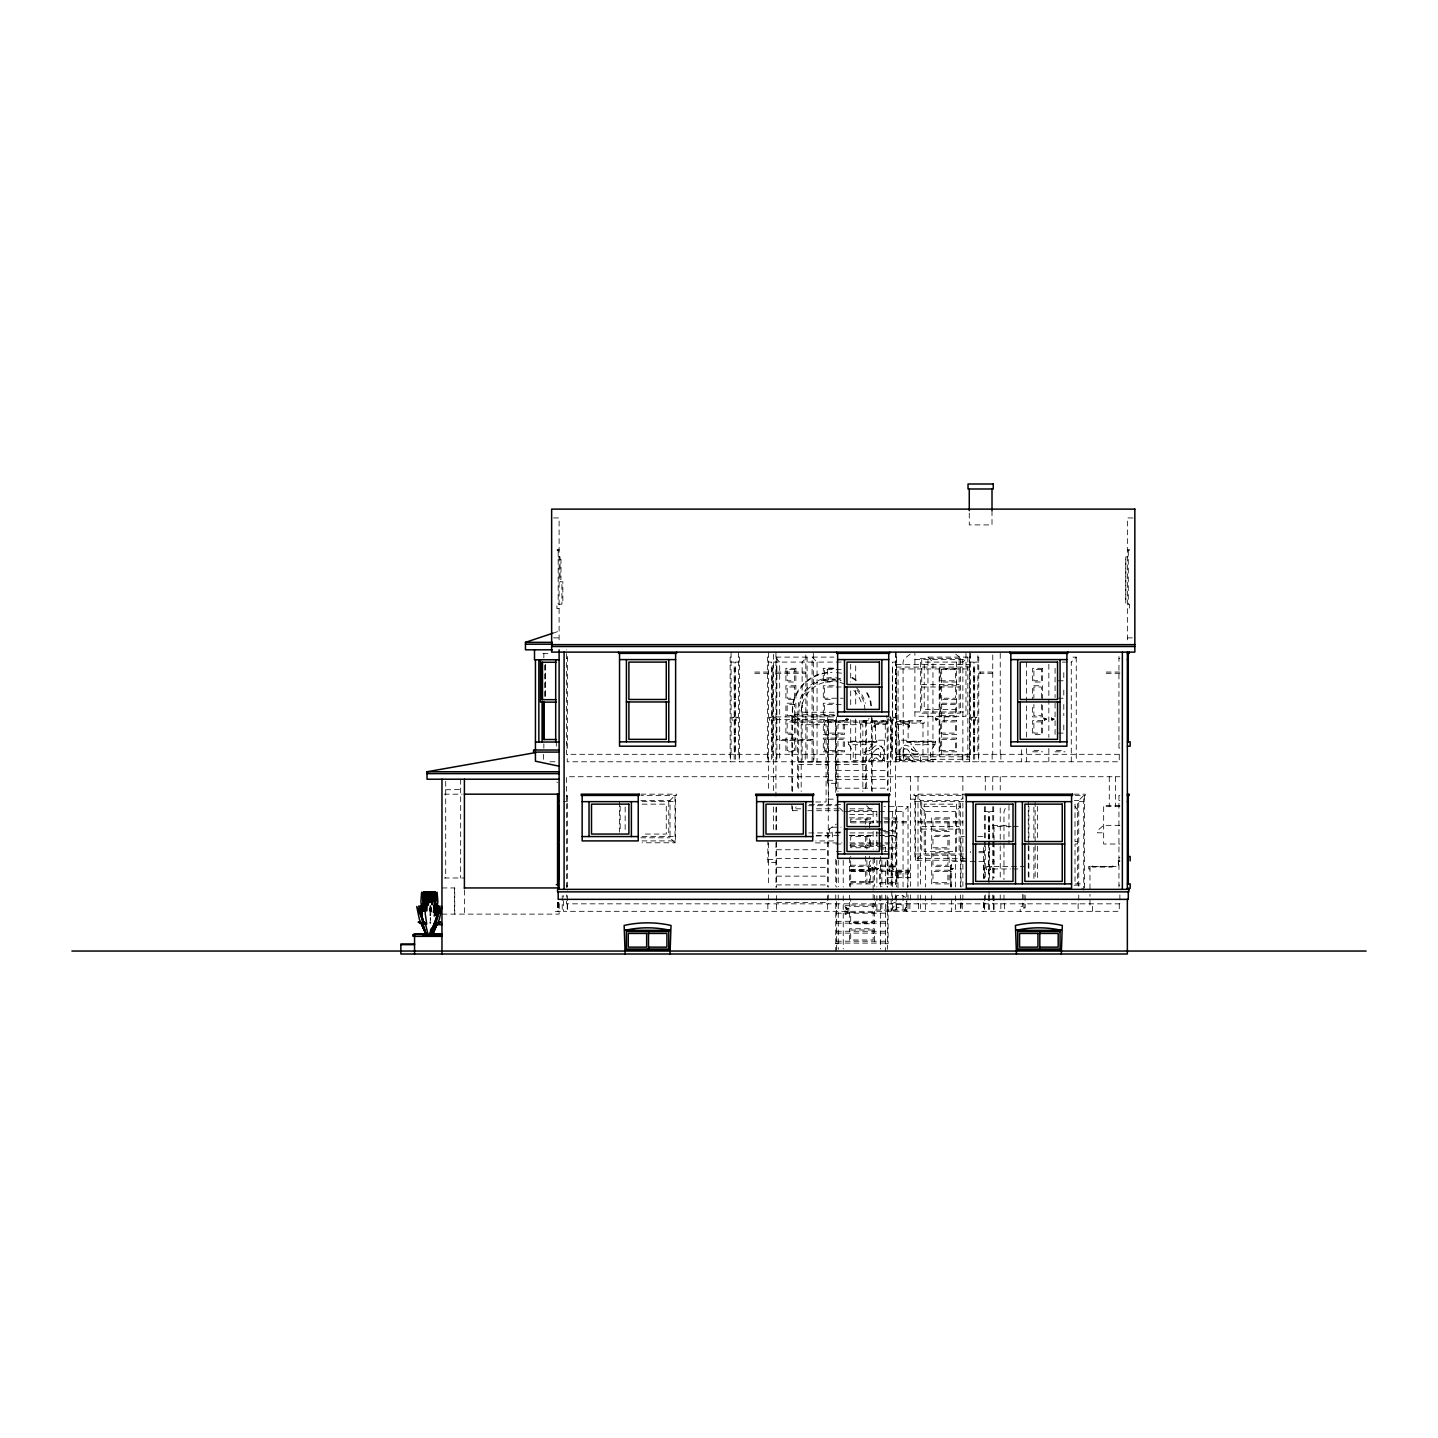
<?xml version="1.0" encoding="UTF-8"?>
<svg xmlns="http://www.w3.org/2000/svg" width="1438" height="1438" viewBox="0 0 1438 1438"><rect width="100%" height="100%" fill="white"/><g stroke="black" fill="none" stroke-linecap="round" stroke-linejoin="round"><path stroke-width="0.75" stroke-dasharray="5 3.75" d="M429.836 908.672L429.423 910.829M430.322 909.679L430.178 907.666L430.016 911.35L430.735 909.787M429.782 912.375L429.926 908.457M430.753 913.651L431.274 907.684M431.292 907.791L430.987 911.512L431.292 909.463M430.591 912.069L431.238 906.048M903.226 757.359L905.293 754.716L910.326 754.716M834.22 712.241L801.182 712.241L802.224 704.261M430.555 918.702L430.286 920.482L430.322 913.651M951.147 868.462L951.65 868.426M901.284 760.54L899.811 757.61L899.811 750.402L902.561 745.837L905.347 745.1L909.158 746.268L912.177 749.917M903.118 750.834L904.268 748.803M1005.252 808.408L1003.976 811.625L1003.976 879.697M880.433 757.359L880.541 750.834L878.384 748.533M882.303 759.911L883.795 757.61L883.795 750.402M882.429 760.54L883.849 757.61M904.736 909.445L906.228 907.144M904.861 910.074L906.282 907.144L906.228 901.626M872.129 744.722L867.635 750.762L863.95 752.272L866.395 754.069L871.931 753.638M934.556 744.722L930.44 752.272L930.44 760.54M872.363 748.731L869.397 750.762M847.485 718.892L846.461 718.928M848.492 719.09L847.683 720.168L845.454 719.18M868.534 760.54L873.387 754.716L878.438 754.716M868.696 761.781L869.72 760.54M870.619 761.781L871.644 760.54M872.812 760.54L874.951 758.024L876.874 758.024M904.718 760.54L906.857 758.024L908.762 758.024M890.967 910.074L895.82 904.25L900.871 904.25L902.866 906.893M892.135 910.074L891.111 911.315L891.201 895.802M893.052 911.315L894.077 910.074M895.245 910.074L897.384 907.558L899.307 907.558L901.374 910.074M847.467 718.928L846.461 718.892M848.474 719.18L846.245 720.168L845.436 719.09M872.309 748.731L874.556 746.268L878.384 745.1L883.166 747.832M876.407 749.162L871.877 753.638M894.742 898.265L896.988 895.802L900.817 894.634L905.598 897.384M775.945 657.112L807.095 657.112L802.116 662.091L802.116 761.781M674.997 842.776L670.018 837.797L670.018 800.409L674.997 795.43L674.997 842.776L642.103 842.776M792.446 715.98L797.443 720.977L866.593 720.977L869.091 718.479M792.446 806.448L792.446 810.69L796.185 806.952M927.959 761.781L927.959 657.112L967.846 657.112L962.867 662.091L962.867 761.781M903.046 886.94L903.046 811.625L908.025 806.646L884.046 806.646M1071.274 761.781L1071.274 662.091L1076.253 657.112L1069.674 657.112M960.368 886.815L960.368 800.409L962.867 797.91M955.389 886.94L955.389 811.625L960.368 806.646L920.5 806.646L925.479 811.625L925.479 886.94M965.347 860.23L915.503 860.23L920.5 855.233L960.368 855.233L962.867 857.731M1078.752 886.275L1078.752 800.409L1083.731 795.43L1083.731 890.14M828.27 829.798L836.377 824.082M896.341 901.86L892.153 903.603L886.383 902.543M910.218 654.128L904.071 658.856L903.046 662.091L903.298 757.125M552.803 633.223L559.112 631.12M876.353 749.162L878.438 748.533M904.214 748.803L907.306 749.162L909.805 752.326L913.939 754.069M827.515 672.571L821.601 673.344A40.264 40.264 0 0 0 793.111 701.834L791.835 714.74M823.381 680.03L835.748 679.383M553.504 517.95L559.112 517.95L559.112 642.157M1132.964 517.95L1127.356 517.95L1127.356 642.157M559.112 549.406L557.243 549.406L557.243 550.646L559.112 550.646M1127.356 549.406L1129.225 549.406L1129.225 550.646L1127.356 550.646M558.178 556.883L560.047 556.883L560.047 581.797L562.851 581.797L562.851 601.749L561.916 601.749M1128.291 556.883L1125.792 556.883L1125.792 604.23L1129.531 604.23L1129.531 608.598L1127.356 608.598M560.047 559.382L560.982 559.382L560.982 579.316L560.047 579.316M1125.792 559.382L1125.792 601.749M559.112 608.598L556.937 608.598L556.937 604.23L561.916 604.23L561.916 581.797M553.504 637.879L559.112 637.879M1127.356 637.879L1132.964 637.879M542.917 653.553L548.291 653.553M731.079 657.112L730.144 657.112L730.144 761.781M738.557 657.112L739.491 657.112L739.491 761.781M768.467 657.112L767.533 657.112L767.533 761.781M812.075 761.781L812.075 657.112L833.878 657.112M895.568 657.112L896.503 657.112L896.503 761.781M970.344 657.112L969.41 657.112L969.41 761.781M977.822 657.112L978.757 657.112L978.757 761.781M566.59 658.352L567.525 658.352M1118.944 658.352L1119.878 658.352M914.892 659.593L965.976 659.593M730.144 662.091L734.189 662.091L734.189 761.781M739.491 662.091L735.447 662.091L735.447 761.781M767.533 662.091L771.577 662.091L771.577 761.781L567.219 761.781L567.219 754.303M813.315 662.091L772.817 662.091L772.817 761.781L891.201 761.781L891.201 717.472M812.075 657.112L817.054 662.091L841.733 662.091M896.503 662.091L892.459 662.091L892.459 761.781L1119.249 761.781L1119.249 754.303M969.41 662.091L973.454 662.091L973.454 761.781M978.757 662.091L974.694 662.091L974.694 761.781M1062.305 662.091L1071.274 662.091M896.198 664.572L969.715 664.572M896.198 667.07L969.715 667.07M833.141 668.167L826.401 668.167L826.401 669.407M734.189 668.311L735.447 668.311M771.577 668.311L772.817 668.311M833.878 668.311L823.291 668.311L823.291 682.025L833.878 682.025M892.459 668.311L892.459 682.025M956.63 668.311L939.176 668.311L939.176 682.025L956.63 682.025M973.454 668.311L974.694 668.311M939.805 668.94L898.067 668.94L898.067 754.932L939.805 754.932M967.846 668.94L941.674 668.94L941.674 716.915M841.158 669.569L824.531 669.569L824.531 680.785L841.158 680.785M895.568 669.569L895.568 714.434M768.467 672.049L753.512 672.049L753.512 673.308L768.467 673.308M775.945 672.049L805.837 672.049M992.759 672.049L977.822 672.049L977.822 654.326M1119.878 672.049L1104.923 672.049L1104.923 673.308L1119.878 673.308M775.945 673.308L805.837 673.308M992.759 673.308L977.822 673.308L977.822 754.303M1058.188 680.785L1063.796 680.785L1063.796 669.569M734.189 682.025L735.447 682.025M771.577 682.025L772.817 682.025M973.454 682.025L974.694 682.025M921.74 684.524L959.128 684.524M734.189 685.764L735.447 685.764M771.577 685.764L772.817 685.764M833.878 685.764L823.291 685.764L823.291 699.479L833.878 699.479M892.459 685.764L892.459 699.479M973.454 685.764L974.694 685.764M841.158 687.005L824.531 687.005L824.531 698.221L843.225 698.221M921.74 687.005L959.128 687.005M1058.188 698.221L1063.796 698.221L1063.796 687.005M734.189 699.479L735.447 699.479M771.577 699.479L772.817 699.479M956.63 699.479L939.176 699.479L939.176 685.764L956.63 685.764L956.63 716.915L939.176 716.915L939.176 703.218L956.63 703.218M973.454 699.479L974.694 699.479M734.189 703.218L735.447 703.218M771.577 703.218L772.817 703.218M833.878 703.218L823.291 703.218L823.291 716.915M892.459 703.218L892.459 716.915M973.454 703.218L974.694 703.218M841.158 704.458L824.531 704.458L824.531 715.675L834.921 715.675M956.63 709.437L924.221 709.437L924.221 687.005M914.892 711.936L965.976 711.936M834.238 714.74L790.9 714.74L790.9 715.98L834.256 715.98M895.568 715.675L896.809 715.675L896.809 720.654L924.221 720.654L924.221 723.152L903.046 723.152M734.189 716.915L735.447 716.915M771.577 716.915L772.817 716.915M775.945 716.915L834.202 716.915M973.454 716.915L974.694 716.915M773.446 717.238L774.938 717.238L774.938 720.204L773.446 720.204M889.079 717.238L890.589 717.238M775.945 719.413L836.377 719.413M890.589 720.204L889.079 720.204L889.079 719.09M734.189 720.654L735.447 720.654M771.577 720.654L772.817 720.654M891.201 720.654L892.459 720.654M973.454 720.654L974.694 720.654M791.835 722.218L872.201 722.218M888.091 723.152L859.439 723.152L859.439 720.654L886.851 720.654L886.851 715.675M875.544 725.597L874.016 725.597L874.016 726.999L875.544 726.999M908.115 725.597L909.643 725.597L909.643 726.999L908.115 726.999M874.016 725.866L875.544 725.866M908.115 725.866L909.643 725.866M874.016 726.298L875.544 726.298M908.115 726.298L909.643 726.298M874.016 726.729L875.544 726.729M908.115 726.729L909.643 726.729M1058.188 733.11L1063.796 733.11L1063.796 721.894M734.189 734.369L735.447 734.369M771.577 734.369L772.817 734.369M891.201 734.369L892.459 734.369M973.454 734.369L974.694 734.369M734.189 738.107L735.447 738.107M771.577 738.107L772.817 738.107M891.201 738.107L892.459 738.107M973.454 738.107L974.694 738.107M813.315 739.348L776.556 739.348L776.556 662.091M876.803 741.684L873.675 742.152M906.857 741.684L909.984 742.152M566.59 743.087L567.525 743.087M1118.944 743.087L1119.878 743.087M566.59 748.066L567.525 748.066L567.525 653.373M1119.878 748.066L1118.944 748.066L1118.944 653.373M1033.886 750.564L1041.364 750.564M1056.319 750.564L1063.796 750.564M867.635 750.762L869.451 750.762M913.885 754.069L917.264 754.069L919.709 752.272L913.004 750.528M734.189 751.804L735.447 751.804M771.577 751.804L772.817 751.804M891.201 751.804L892.459 751.804M973.454 751.804L974.694 751.804M1032.646 751.804L1042.604 751.804M1055.079 751.804L1065.037 751.804M768.467 754.303L566.59 754.303L566.59 649.814M775.945 754.303L888.091 754.303M895.568 754.303L1119.878 754.303M967.846 754.932L941.674 754.932L941.674 721.894M896.198 756.801L969.715 756.801M896.198 759.282L969.715 759.282M930.458 759.606L935.437 759.282M884.352 760.54L852.375 760.54L852.375 761.781M899.307 760.54L931.285 760.54L931.285 761.781M549.999 761.781L556.452 761.781M798.683 762.086L828.594 762.086M835.442 762.086L865.352 762.086M798.683 764.585L828.594 764.585M835.442 764.585L865.352 764.585M836.377 770.57L887.462 770.57M828.27 776.736L566.59 776.736L566.59 890.931M835.748 776.736L1119.878 776.736M836.377 779.378L887.462 779.378M827.659 780.259L836.377 780.259M836.377 783.297L827.659 783.297L827.659 716.915M836.377 788.168L887.462 788.168M445.708 789.75L460.663 789.588M444.216 794.171L462.155 794.171M640.899 794.171L676.561 794.171L676.561 795.43L640.899 795.43M966.911 794.171L913.957 794.171L913.957 795.43L963.748 795.43M1074.15 794.171L1085.295 794.171L1085.295 795.43L1074.15 795.43M1119.878 795.43L1118.944 795.43L1118.944 890.14M566.59 795.591L567.525 795.591L567.525 890.931M566.59 796.67L567.525 796.67M828.27 799.169L833.878 799.169M910.524 799.169L918.001 799.169M566.59 800.589L567.525 800.589M640.863 800.409L670.018 800.409M915.503 860.23L915.503 795.43L920.5 800.409L960.368 800.409M1074.258 800.409L1078.752 800.409M1118.944 800.409L1119.878 800.409M563.48 801.649L567.525 801.649M642.013 801.649L675.626 801.649M914.892 801.649L965.976 801.649M1084.36 801.649L1077.511 801.649L1077.511 883.903M815.706 801.973L826.095 801.973L826.095 764.585M642.085 804.148L666.279 804.148L666.279 834.058L642.085 834.058M809.36 804.453L840.942 804.453M1119.878 805.388L1103.665 805.388L1103.665 844.016L1119.878 844.016M808.587 805.711L837.599 805.711M1119.878 806.646L1104.923 806.646L1104.923 805.388M800.75 808.821L791.835 808.821L791.835 804.453M816.389 808.821L840.942 808.821M849.876 808.821L872.201 808.821L872.201 804.453M792.446 810.69L799.043 810.69M807.832 810.69L814.429 810.69M816.622 810.69L840.799 810.69M849.606 810.69L871.572 810.69L871.572 806.448M845.454 811.625L877.414 811.625M879.553 811.625L885.952 811.625M888.091 811.625L903.046 811.625M925.479 811.625L955.389 811.625M984.347 811.625L988.409 811.625L988.409 840.421M993.694 811.625L989.65 811.625L989.65 844.861M849.696 814.555L876.353 814.555M849.463 817.863L870.637 817.863L870.637 823.722M883.723 817.863L890.266 817.863M988.409 817.863L989.65 817.863M884.891 819.103L895.568 819.103M851.152 821.601L881.925 821.601M884.136 821.601L910.524 821.601M918.001 821.601L962.867 821.601M851.152 822.842L881.925 822.842M884.136 822.842L910.524 822.842M918.001 822.842L962.867 822.842M992.759 825.34L1008.973 825.34M1119.878 825.34L1103.665 825.34L1097.446 830.625L1097.446 832.818L1103.665 832.818M921.74 826.58L959.128 826.58M1011.112 826.58L994.018 826.58L994.018 839.954M1013.233 826.58L1019.65 826.58M832.009 827.174L840.978 827.174M921.74 829.079L959.128 829.079M880.613 830.319L895.568 830.319M883.723 831.559L890.266 831.559M988.409 831.559L989.65 831.559M840.888 832.153L832.009 832.153L833.267 840.942L815.813 840.942M808.803 832.926L840.996 832.926M849.984 832.926L897.132 832.926L897.132 835.424L888.145 835.424M849.463 835.298L870.637 835.298L870.637 849.013M879.373 835.298L896.809 835.298L896.809 849.013L879.373 849.013M988.409 835.298L989.65 835.298M816.299 835.424L840.996 835.424M849.804 835.424L876.91 835.424M879.157 835.424L885.898 835.424M816.119 835.963L829.528 835.963L829.528 828.917M641.977 836.557L675.626 836.557M884.891 836.557L895.568 836.557M964.323 836.557L961.033 836.557L961.033 887.12M977.858 836.557L983.466 836.557M640.863 837.797L670.018 837.797M641.977 840.906L675.626 840.906L675.626 795.43M1077.511 841.536L1075.013 841.536L1075.013 804.148M815.364 842.902L842.003 842.902M849.804 842.902L896.503 842.902M835.748 844.016L842.291 844.016M850.883 844.016L888.091 844.016M1077.511 844.016L1075.013 844.016L1075.013 881.404M849.696 845.274L877.378 845.274M879.571 845.274L886.203 845.274M851.152 846.515L885.592 846.515L885.592 850.972M880.613 847.755L895.568 847.755M988.409 849.013L989.65 849.013M776.556 849.75L827.659 849.75M836.377 851.494L841.518 851.494M884.046 851.494L887.462 851.494M978.883 851.494L985.282 851.494M978.883 852.752L985.282 852.752M988.409 852.752L989.65 852.752M891.29 853.992L895.568 853.992M914.892 853.992L965.976 853.992M1118.944 857.731L1119.878 857.731M965.976 858.36L914.892 858.36L914.892 795.43M776.556 858.54L827.659 858.54M767.838 859.421L776.556 859.421M1119.878 860.841L1118.315 860.841L1118.315 866.449M992.759 861.47L994.018 861.47M1119.878 861.47L1118.62 861.47L1118.62 866.449L1088.728 866.449L1088.728 868.947L1089.968 868.947M776.556 862.476L767.838 862.476L767.838 841.949M850.703 865.209L869.397 865.209L869.397 856.239M880.613 865.209L895.568 865.209M951.65 865.281L950.392 865.281L950.392 887.354M849.463 866.449L870.637 866.449L870.637 860.589M988.409 866.449L989.65 866.449M994.018 866.449L1023.928 866.449M776.556 867.33L827.659 867.33M950.392 867.168L951.021 887.354M992.759 868.947L1010.572 868.947M1012.801 868.947L1019.47 868.947M873.136 869.577L850.703 869.577L850.703 856.239M849.463 870.188L870.637 870.188L870.637 883.903L849.463 883.903M910.524 870.188L879.373 870.188L879.373 883.903L896.809 883.903L896.809 870.188M988.409 870.188L989.65 870.188M873.136 870.817L850.703 870.817L850.703 886.886M896.485 871.104L909.211 871.104M850.703 871.446L869.397 871.446L869.397 882.662M880.613 871.446L909.283 871.446M950.392 871.518L951.65 871.518M896.485 872.506L909.211 872.506L909.283 870.188M896.431 875.131L897.977 875.131M896.431 875.4L897.977 875.4M896.431 875.832L897.977 875.832M776.556 876.137L827.659 876.137M896.431 876.263L897.977 876.263M896.431 876.533L897.977 876.533M888.091 877.665L910.524 877.665M444.216 877.989L464.402 877.989M850.703 881.404L873.136 881.404M850.703 882.662L873.136 882.662M880.613 882.662L895.568 882.662M1075.39 883.903L1084.36 883.903M776.556 884.927L827.659 884.927M1074.258 885.143L1078.752 885.143L1082.49 888.882M1118.944 885.143L1119.878 885.143M566.59 885.952L567.525 885.952M441.969 887.947L454.75 887.947L454.75 914.119M776.556 902.525L827.659 902.525M873.136 905.077L850.703 905.077L850.703 898.732M1023.928 907.881L1025.168 907.881L1025.168 894.706M906.785 910.074L874.807 910.074L874.807 911.315M836.377 913.184L887.462 913.184M441.969 914.119L559.112 914.119L559.112 901.446M836.377 921.291L887.462 921.291M836.377 923.16L887.462 923.16M836.377 931.249L887.462 931.249M836.377 933.118L887.462 933.118M836.377 941.225L887.462 941.225M836.377 943.094L887.462 943.094M835.748 943.723L838.246 943.723M885.592 943.723L888.091 943.723L888.091 894.921M431.454 910.829L430.807 908.672M836.503 672.571L842.434 673.344M431.058 908.223L431.256 910.38M431.058 910.308L431.184 908.223M955.677 654.128L961.842 658.856L962.867 662.091L924.221 662.091L924.221 684.524M913.076 750.528L911.297 748.731M1074.995 806.394L1078.752 811.625M881.099 745.837L883.849 750.402M927.959 657.112L932.956 662.091L932.956 761.781M775.945 658.352L779.684 662.091L779.684 761.781M866.593 805.711L871.572 810.69M839.486 807.886L843.225 811.625M910.272 754.716L915.125 760.54M913.939 760.54L914.963 761.781M912.016 760.54L913.04 761.781M908.708 758.024L910.847 760.54M878.366 754.716L880.416 757.125M876.803 758.024L878.942 760.54M916.024 750.762L911.53 744.722M908.672 750.762L909.751 752.326M849.103 744.722L853.219 752.272L853.219 760.54M871.428 705.752L870.907 701.834A40.264 40.264 0 0 0 866.88 692.109M870.817 705.86L870.314 701.996A39.635 39.635 0 0 0 866.341 692.433M865.065 709.959L864.238 703.613A33.362 33.362 0 0 0 857.084 690.24M827.174 669.407L828.27 679.383M430.016 905.922L430.106 909.283M1128.291 550.646L1128.291 604.23M1119.878 894.921L1119.878 903.837L566.59 903.837L566.59 894.903M1119.249 903.837L1119.249 911.315L563.48 911.315L563.48 895.658M1115.511 776.736L1115.511 806.646M1113.641 866.449L1091.208 866.449M1112.401 865.838L1112.401 867.078L1092.467 867.078L1092.467 865.838M1109.273 776.736L1109.273 806.646M1092.467 911.315L1092.467 906.335L1089.968 906.335L1089.968 894.31M1089.968 866.449L1089.968 890.14M1084.36 795.43L1084.36 888.271M1078.752 895.065L1078.752 903.837M1078.123 903.837L1078.123 911.315M1076.253 657.112L1076.253 761.781M1063.796 704.458L1063.796 715.675M1055.079 668.311L1055.079 682.025M1055.079 685.764L1055.079 697.52M1055.079 703.218L1055.079 716.915M1055.079 720.654L1055.079 734.369M1048.841 664.302L1048.841 737.406M1048.841 748.479L1048.841 761.781M1042.604 699.479L1042.604 685.764L1032.646 685.764L1032.646 699.479M1042.604 705.177L1042.604 716.915L1032.646 716.915L1032.646 705.177M1041.364 698.221L1041.364 687.005L1033.886 687.005L1033.886 698.221M1041.364 704.458L1041.364 715.675L1033.886 715.675L1033.886 704.458M1037.625 806.341L1037.625 839.325M1037.625 846.227L1037.625 881.404M1035.144 801.649L1035.144 879.463M1033.886 807.095L1033.886 838.318M1033.886 847.234L1033.886 878.456M1028.907 806.43L1028.907 843.872M1028.907 846.083L1028.907 879.121M1028.278 801.649L1028.278 879.463M1026.408 662.091L1026.408 737.406M1026.408 748.479L1026.408 761.781M1023.928 894.706L1023.928 911.315M1022.67 894.31L1022.67 906.335L1020.189 906.335L1020.189 911.315M1021.429 749.881L1021.429 761.781M1008.973 805.388L1008.973 844.016M1004.605 903.837L1004.605 911.315M1003.976 895.065L1003.976 903.837M1000.866 754.303L1000.866 761.781M1000.866 903.837L1000.866 911.315M1000.237 653.373L1000.237 754.303M1000.237 776.736L1000.237 790.109M1000.237 807.958L1000.237 843.639M1000.237 845.868L1000.237 879.301M1000.237 894.921L1000.237 903.837M994.018 842.183L994.018 877.863M994.018 895.712L994.018 911.315M993.694 806.646L993.694 878.079M993.694 895.73L993.694 911.315M993.388 903.837L993.388 911.315M992.759 654.973L992.759 754.303M992.759 776.736L992.759 790.109M992.759 806.646L992.759 879.858M992.759 894.921L992.759 903.837M992.148 754.303L992.148 761.781M992.004 510.688L992.004 524.906L969.266 524.906L969.266 511.443M989.65 847.072L989.65 881.943M989.65 895.802L989.65 911.315M989.02 817.863L989.02 831.559M989.02 835.298L989.02 839.217M989.02 841.032L989.02 847.755M989.02 852.752L989.02 866.449M989.02 870.188L989.02 882.662M989.02 891.129L989.02 897.851M988.409 842.632L988.409 881.943M988.409 895.802L988.409 911.315M985.282 776.736L985.282 790.109M985.282 806.646L985.282 844.897M985.282 845.868L985.282 879.535M985.282 894.921L985.282 903.837M984.67 903.837L984.67 911.315M984.347 806.646L984.347 878.079M984.347 895.73L984.347 911.315M984.041 878.816L984.041 861.47L951.65 861.47L951.65 886.473M984.041 902.651L984.041 911.315M983.466 847.539L983.466 878.33M983.466 902.525L983.466 911.315M980.303 672.049L980.303 673.308M978.433 754.303L978.433 761.781M974.083 668.311L974.083 682.025M974.083 685.764L974.083 699.479M974.083 703.218L974.083 716.915M974.083 720.654L974.083 734.369M974.083 738.107L974.083 751.804M970.344 653.373L970.344 754.303M970.344 851.494L970.344 852.752M969.715 652.115L969.715 761.781M967.846 657.112L967.846 761.781M965.976 653.373L965.976 716.304L914.892 716.304L914.892 653.373M962.867 776.736L962.867 886.329M962.867 894.921L962.867 903.837M962.238 754.303L962.238 761.781M962.238 903.837L962.238 911.315M961.033 902.525L961.033 911.315M960.368 895.011L960.368 911.315M959.128 659.593L959.128 711.936M959.128 801.649L959.128 853.992M956.63 662.091L956.63 684.524M956.63 826.58L956.63 804.148L924.221 804.148L924.221 826.58M956.63 829.079L956.63 851.494L924.221 851.494L924.221 829.079M955.389 687.005L955.389 698.221L940.434 698.221L940.434 687.005M955.389 895.802L955.389 911.315M951.65 899.163L951.65 911.315M947.912 853.992L947.912 865.209L932.956 865.209L932.956 853.992M944.173 716.915L944.173 721.894M939.805 667.07L939.805 756.801M935.113 742.152L935.113 744.722L910.991 744.722L910.991 742.152M934.125 741.217L910.524 741.217M931.698 895.479L931.698 901.338M925.479 895.802L925.479 911.315M922.98 723.152L922.98 756.801M921.74 659.593L921.74 711.936M921.74 801.649L921.74 853.992M920.5 720.654L920.5 721.894L900.548 721.894L900.548 720.654M920.5 756.801L920.5 761.781M920.5 800.409L920.5 886.815M920.5 895.011L920.5 911.315M918.63 903.837L918.63 911.315M918.001 776.736L918.001 886.329M918.001 894.921L918.001 903.837M910.524 776.736L910.524 886.329M910.524 894.921L910.524 903.837M909.894 903.837L909.894 911.315M908.996 722.972L908.996 724.375L897.51 724.375L897.51 722.972M909.068 741.684L935.599 741.217L935.599 742.152L906.857 742.152L906.857 740.193M908.582 872.506L908.582 873.909L897.096 873.909L897.096 872.506M908.115 724.375L908.115 740.193L898.373 740.193L898.373 724.375M908.025 806.646L908.025 886.815M908.025 895.011L908.025 911.315M907.72 873.909L907.72 889.727M906.785 891.758L906.785 911.315M905.652 910.074L904.466 910.074M903.675 754.303L903.675 761.781M903.172 750.834L903.172 756.855M903.046 895.802L903.046 911.315M901.626 760.54L900.44 760.54M899.864 750.402L899.864 757.61M899.307 740.193L899.307 761.781M897.977 873.909L897.977 889.727M896.503 806.646L896.503 886.94M896.503 895.73L896.503 911.315M896.198 652.115L896.198 761.781M896.198 903.837L896.198 911.315M895.568 652.115L895.568 886.168M895.568 894.921L895.568 903.837M892.459 811.625L892.459 886.94M892.459 895.802L892.459 911.315M891.83 720.654L891.83 734.369M891.83 738.107L891.83 751.804M891.83 835.298L891.83 849.013M891.83 866.449L891.83 852.752L896.809 852.752L896.809 866.449L879.373 866.449L879.373 860.589M891.83 870.188L891.83 883.903M891.83 891.129L891.83 897.851M891.201 854.711L891.201 886.94M890.589 716.645L890.589 791.871M889.331 870.188L889.331 871.446M888.091 718.173L888.091 790.199M888.091 861.47L888.091 886.168M887.462 754.303L887.462 790.163M887.462 860.409L887.462 887.138M887.462 901.5L887.462 949.332M887.156 719.467L887.156 761.781M887.156 860.086L887.156 886.94M887.156 895.73L887.156 911.315M886.15 722.972L886.15 724.375L874.664 724.375L874.664 722.972M885.592 861.973L885.592 886.599M885.592 895.119L885.592 951.201M885.287 724.375L885.287 740.193L875.544 740.193L875.544 724.375M884.352 740.193L884.352 761.781M883.112 720.654L883.112 721.894L863.177 721.894L863.177 720.654M883.22 760.54L882.033 760.54M881.854 860.086L881.854 886.815M881.854 895.011L881.854 911.315M880.613 856.239L880.613 886.94M880.613 895.802L880.613 948.972M879.373 895.479L879.373 901.338M876.803 740.193L876.803 742.152L848.061 742.152L848.061 741.217L874.592 741.684M876.874 811.625L876.874 822.698M876.874 831.559L876.874 849.283M876.874 860.355L876.874 886.94M876.874 895.802L876.874 911.315M875.652 901.806L875.652 910.074M874.376 857.731L874.376 886.455M874.376 895.281L874.376 906.335L849.463 906.335L849.463 895.281M874.376 911.315L874.376 923.771L849.463 923.771L849.463 911.315M874.376 941.225L874.376 928.768L849.463 928.768L849.463 941.225M873.136 741.217L849.534 741.217M873.136 811.625L873.136 822.698M873.136 831.559L873.136 849.283M873.136 858.971L873.136 891.129M873.136 894.49L873.136 911.315M872.668 742.152L872.668 744.722L848.546 744.722L848.546 742.152M872.201 718.065L872.201 791.655M871.572 715.98L871.572 791.583M869.397 828.072L869.397 819.103L850.703 819.103L850.703 823.597M866.898 817.863L866.898 823.722M866.898 835.298L866.898 849.013M866.898 860.589L866.898 866.449M866.898 870.188L866.898 883.903M866.593 720.977L866.593 790.109M865.658 819.103L865.658 828.072M865.658 836.557L865.658 847.755M865.658 856.239L865.658 865.209M865.658 871.446L865.658 882.662M865.352 722.218L865.352 791.655M863.177 761.781L863.177 756.801L860.679 756.801L860.679 723.152M862.854 762.086L862.854 724.716L837.941 724.716L837.941 762.086M862.854 764.585L862.854 791.457M855.7 665.938L855.7 681.594M855.7 690.24L855.7 706.094M855.7 718.964L855.7 761.781M850.703 664.302L850.703 682.025M850.703 690.887L850.703 706.4M850.703 719.683L850.703 761.781M849.463 857.731L849.463 886.455M847.288 913.184L847.288 910.685L846.658 913.184M843.225 860.355L843.225 886.94M843.225 895.802L843.225 948.972M838.246 860.086L838.246 886.815M838.246 895.011L838.246 949.332M837.941 764.585L837.941 791.457M836.377 716.915L836.377 790.163M836.377 860.409L836.377 887.138M836.377 901.5L836.377 951.201M835.748 719.413L835.748 792.428M835.748 859.241L835.748 886.329M835.748 894.921L835.748 951.201M835.442 722.218L835.442 791.655M828.594 722.218L828.594 804.453M828.27 719.521L828.27 887.192M828.27 894.921L828.27 903.837M827.659 832.89L827.659 886.797M827.659 895.586L827.659 911.315M826.095 762.086L826.095 724.716L801.182 724.716L801.182 762.086M817.054 662.091L817.054 761.781M813.944 754.303L813.944 761.781M813.315 653.229L813.315 761.781M810.834 739.348L810.834 740.588L778.425 740.588L778.425 739.348M807.095 657.112L807.095 761.781M805.837 654.973L805.837 754.303M805.226 754.303L805.226 761.781M801.182 764.585L801.182 791.457M798.683 714.74L799.798 703.613A33.362 33.362 0 0 1 840.655 680.03M798.683 722.218L798.683 791.655M797.443 715.98L798.575 703.29A34.62 34.62 0 0 1 832.009 677.64M797.443 720.977L797.443 790.109M795.879 716.915L795.879 703.218L785.903 703.218L785.903 716.915M794.639 739.348L794.639 750.564L787.161 750.564L787.161 739.348M792.446 791.583L792.446 711.684L793.722 701.996A39.635 39.635 0 0 1 832.009 672.607M791.835 715.98L791.835 791.655M776.88 657.112L776.88 761.781M776.556 754.303L776.556 761.781M776.556 807.006L776.556 833.213M776.556 841.949L776.556 887.264M776.556 895.586L776.556 911.315M775.945 652.115L775.945 796.077M775.945 807.437L775.945 831.901M775.945 842.65L775.945 887.264M773.446 654.344L773.446 791.871M773.446 806.988L773.446 832.926M772.206 668.311L772.206 682.025M772.206 685.764L772.206 699.479M772.206 703.218L772.206 716.915M772.206 720.654L772.206 734.369M772.206 738.107L772.206 751.804M768.467 652.115L768.467 791.871M768.467 842.812L768.467 886.419M768.467 894.921L768.467 903.837M767.838 754.303L767.838 761.781M767.838 903.837L767.838 911.315M739.186 754.303L739.186 761.781M738.557 652.115L738.557 754.303M734.818 668.311L734.818 682.025M734.818 685.764L734.818 699.479M734.818 703.218L734.818 716.915M734.818 720.654L734.818 734.369M734.818 738.107L734.818 751.804M731.079 652.115L731.079 754.303M730.45 754.303L730.45 761.781M668.778 801.649L668.778 836.557M625.153 807.006L625.153 831.2M620.173 806.179L620.173 832.009M619.544 801.649L619.544 832.189M567.525 895.658L567.525 911.315M567.219 903.837L567.219 911.315M562.222 895.658L562.222 911.315L555.679 911.315L555.679 914.119M558.807 902.363L558.807 911.315M558.178 550.646L558.178 604.23M558.178 902.345L558.178 911.315M557.854 902.399L557.854 911.315M557.549 902.399L557.549 911.315M556.308 741.846L556.308 746.196M545.523 665.219L545.523 696.441M545.326 664.23L545.326 697.574M544.714 665.219L544.714 696.441M543.852 653.553L543.852 657.957M543.852 743.841L543.852 748.263M543.528 754.303L543.528 761.781M464.402 890.14L464.402 914.119M460.663 779.216L460.663 877.989M454.426 887.947L454.426 914.119M445.708 781.301L445.708 877.989M430.322 905.473L430.322 912.069M556.991 781.93A3.289 3.289 0 0 1 557.225 782.739M801.182 712.241A30.845 30.845 0 0 1 838.048 682.007M839.99 682.457A30.845 30.845 0 0 1 845.67 684.596M853.83 690.438A30.845 30.845 0 0 1 861.811 704.261M852.141 677.37A40.264 40.264 0 0 1 857.354 680.965M835.622 677.819A34.62 34.62 0 0 1 840.978 678.808M856.491 687.777A34.62 34.62 0 0 1 865.442 703.29M851.835 677.909A39.635 39.635 0 0 1 856.958 681.45M797.119 717.85L797.748 720.204L799.87 719.18L799.618 717.85L797.191 717.778L797.641 720.168L799.905 719.09L798.324 717.238L797.119 717.85M797.946 718.479L798.881 718.928L797.946 718.479M845.724 907.27L846.335 909.625L848.492 908.492L847.018 906.641L845.778 907.198L846.245 909.589L848.474 908.6L848.222 907.27L845.724 907.27M846.551 907.881L847.467 908.331L846.551 907.881M868.157 867.402L868.678 869.702L870.907 868.714L870.655 867.402L868.21 867.312L868.768 869.756L870.925 868.624L869.343 866.772L868.157 867.402M868.983 868.013L869.9 868.462L868.983 868.013M871.895 867.402L872.417 869.702L874.646 868.714L873.19 866.772L871.949 867.312L872.506 869.756L874.664 868.624L874.322 867.312L871.895 867.402M872.722 868.013L873.639 868.462L872.722 868.013M875.634 867.402L876.155 869.702L878.384 868.714L878.133 867.402L875.688 867.312L876.245 869.756L878.402 868.624L878.061 867.312L875.634 867.402M876.461 868.013L877.378 868.462L876.461 868.013M935.437 717.85L936.066 720.204L938.205 719.18L936.749 717.238L935.509 717.778L935.976 720.168L938.223 719.09L936.641 717.238L935.437 717.85M936.282 718.479L937.199 718.928L936.282 718.479M950.392 867.402L950.913 869.702L953.142 868.714L951.704 866.772L950.464 867.312L951.021 869.756L953.178 868.624L952.837 867.312L950.392 867.402M1043.862 717.85L1044.473 720.204L1046.63 719.09L1045.156 717.238L1043.916 717.778L1044.383 720.168L1046.612 719.18L1045.049 717.238L1043.862 717.85M1044.689 718.479L1045.606 718.928L1044.689 718.479M1051.34 717.85L1051.951 720.204L1054.108 719.09L1053.766 717.778L1051.394 717.778L1051.861 720.168L1054.09 719.18L1052.526 717.238L1051.34 717.85M1052.167 718.479L1053.083 718.928L1052.167 718.479M960.368 658.352L920.5 658.352L920.5 713.176L960.368 713.176L960.368 658.352M795.879 668.311L785.903 668.311L785.903 682.025L795.879 682.025L795.879 668.311M1042.604 668.311L1032.646 668.311L1032.646 682.025L1042.604 682.025L1042.604 668.311M794.639 669.569L787.161 669.569L787.161 680.785L794.639 680.785L794.639 669.569M955.389 669.569L940.434 669.569L940.434 680.785L955.389 680.785L955.389 669.569M1041.364 669.569L1033.886 669.569L1033.886 680.785L1041.364 680.785L1041.364 669.569M795.879 685.764L785.903 685.764L785.903 699.479L795.879 699.479L795.879 685.764M794.639 687.005L787.161 687.005L787.161 698.221L794.639 698.221L794.639 687.005M794.639 704.458L787.161 704.458L787.161 715.675L794.639 715.675L794.639 704.458M955.389 704.458L940.434 704.458L940.434 715.675L955.389 715.675L955.389 704.458M733.578 717.238L732.068 717.238L732.068 720.204L733.578 720.204L733.578 717.238M737.55 717.238L736.058 717.238L736.058 720.204L737.55 720.204L737.55 717.238M770.948 717.238L769.456 717.238L769.456 720.204L770.948 720.204L770.948 717.238M894.58 717.238L893.07 717.238L893.07 720.204L894.58 720.204L894.58 717.238M972.825 717.238L971.333 717.238L971.333 720.204L972.825 720.204L972.825 717.238M976.815 717.238L975.324 717.238L975.324 720.204L976.815 720.204L976.815 717.238M795.879 720.654L785.903 720.654L785.903 734.369L795.879 734.369L795.879 720.654M844.483 720.654L823.291 720.654L823.291 734.369L844.483 734.369L844.483 720.654M956.63 720.654L939.176 720.654L939.176 734.369L956.63 734.369L956.63 720.654M1042.604 720.654L1032.646 720.654L1032.646 734.369L1042.604 734.369L1042.604 720.654M886.779 721.57L874.052 721.57L874.052 722.972L886.779 722.972L886.779 721.57M909.607 721.57L896.881 721.57L896.881 722.972L909.607 722.972L909.607 721.57M794.639 721.894L787.161 721.894L787.161 733.11L794.639 733.11L794.639 721.894M843.225 721.894L824.531 721.894L824.531 733.11L843.225 733.11L843.225 721.894M955.389 721.894L940.434 721.894L940.434 733.11L955.389 733.11L955.389 721.894M1041.364 721.894L1033.886 721.894L1033.886 733.11L1041.364 733.11L1041.364 721.894M795.879 738.107L785.903 738.107L785.903 751.804L795.879 751.804L795.879 738.107M844.483 738.107L823.291 738.107L823.291 751.804L844.483 751.804L844.483 738.107M956.63 738.107L939.176 738.107L939.176 751.804L956.63 751.804L956.63 738.107M843.225 739.348L824.531 739.348L824.531 750.564L843.225 750.564L843.225 739.348M955.389 739.348L940.434 739.348L940.434 750.564L955.389 750.564L955.389 739.348M896.809 817.863L891.83 817.863L891.83 831.559L896.809 831.559L896.809 817.863M949.152 817.863L931.698 817.863L931.698 831.559L949.152 831.559L949.152 817.863M947.912 819.103L932.956 819.103L932.956 830.319L947.912 830.319L947.912 819.103M949.152 835.298L931.698 835.298L931.698 849.013L949.152 849.013L949.152 835.298M869.397 836.557L850.703 836.557L850.703 847.755L869.397 847.755L869.397 836.557M947.912 836.557L932.956 836.557L932.956 847.755L947.912 847.755L947.912 836.557M949.152 852.752L931.698 852.752L931.698 866.449L949.152 866.449L949.152 852.752M890.589 866.772L889.079 866.772L889.079 869.756L890.589 869.756L890.589 866.772M894.58 866.772L893.07 866.772L893.07 869.756L894.58 869.756L894.58 866.772M987.78 866.772L986.288 866.772L986.288 869.756L987.78 869.756L987.78 866.772M991.771 866.772L990.279 866.772L990.279 869.756L991.771 869.756L991.771 866.772M949.152 870.188L931.698 870.188L931.698 883.903L949.152 883.903L949.152 870.188M947.912 871.446L932.956 871.446L932.956 882.662L947.912 882.662L947.912 871.446M848.833 905.706L845.095 905.706L845.095 914.424L848.833 914.424L848.833 905.706M873.136 912.555L850.703 912.555L850.703 922.531L873.136 922.531L873.136 912.555M873.136 930.009L850.703 930.009L850.703 939.985L873.136 939.985L873.136 930.009"/><path stroke-width="1.5" d="M425.846 910.308L425.72 898.66L427.086 905.185L428.362 895.101L429.063 898.768L429.603 893.358L429.872 902.417L431.724 891.92L432.209 904.664L434.258 891.704L434.959 901.087L433.719 912.375L434.743 909.355M430.052 897.024L430.142 893.358L430.555 897.024M429.477 893.969L429.513 891.92L429.746 897.222L429.944 891.704L430.052 895.371M426.079 908.834L426.151 905.473M427.428 900.44L427.679 891.92L428.362 899.02M427.877 900.44L428.075 891.92L428.254 893.609M423.851 908.834L423.958 905.473L424.57 908.744M428.919 899.02L429.225 891.92L429.261 893.969M426.115 905.922L425.99 909.283L425.235 904.017L425.486 907.342M430.483 895.101L430.375 897.132L430.322 891.704M428.111 893.969L428.218 891.92L429.117 899.02M427.122 893.969L427.23 891.92L427.571 893.609M424.3 894.418L424.426 892.369L424.803 894.041M426.259 893.969L426.385 891.92L426.762 893.609M424.983 895.371L425.217 891.704L425.576 895.317M430.214 896.665L429.531 893.358L428.272 905.185L427.553 898.66L426.834 910.919L425.684 904.017L425.253 913.777L426.709 923.987L424.012 922.1L425.306 923.07L428.452 936.246M420.435 906.048L420.759 908.96M419.986 906.048L420.777 910.254M429.692 896.665L429.944 893.358L430.322 897.024M431.238 900.871L431.939 891.704L432.299 901.087M428.614 897.618L428.848 895.101L429.315 898.768L428.668 895.101L427.517 903.082M433.162 895.317L433.521 891.704L433.755 895.371M435.121 895.766L435.48 892.153L435.714 895.82M423.239 895.371L423.617 891.704L424.192 895.317M436.649 907.342L437.026 904.017L436.505 905.652M428.686 897.024L428.596 893.358L428.901 897.024L429.531 893.358L429.71 902.417L430.645 891.92L430.843 900.44M427.23 903.082L429.369 893.358L429.71 897.024M430.825 893.609L431.041 891.92L431.13 893.969M431.58 893.609L431.813 891.92L431.885 893.969M431.22 899.02L432.353 891.92L432.766 900.44M433.539 894.041L433.755 892.369L433.845 894.418M426.583 895.425L426.834 893.789L426.96 895.461M433.629 900.871L435.121 891.704L435.894 901.087L434.528 912.375L436.667 908.025L435.66 913.507M434.815 905.113L437.08 892.153L437.853 901.536L436.487 912.824L437.619 909.805M430.214 893.609L430.519 891.92L430.627 893.969M430.07 933.262L430.897 929.002M434.761 913.507L435.085 907.666M433.917 894.041L434.294 892.369L434.438 894.418M429.71 902.417L431.49 891.92L431.957 904.664L433.952 891.704L434.636 901.087L433.431 912.375L435.319 908.025L434.222 916.024L438.302 906.048L438.41 907.684L436.002 918.702L430.411 933.262L436.379 918.702L438.752 906.048L435.103 915.125M437.979 910.703L438.284 909.409M431.041 933.262L432.694 926.881M434.653 927.33L433 933.711L439.399 919.152L441.987 906.497L437.368 916.473M431.993 936.246L437.404 923.07L439.615 922.1L437.26 923.052L439.992 922.1L437.35 923.052M436.056 915.125L440.046 906.048L437.44 918.702L431.112 933.262L428.794 935.257M426.619 903.981L425.684 898.66L425.972 910.308L424.264 905.473L424.246 910.919L422.988 909.355L422.017 904.017L422.88 911.063L421.855 907.827L422.305 914.083L421.154 913.777L423.725 923.987L419.123 922.1L421.334 923.07L423.886 927.402L426.295 934.269M421.963 910.326L421.855 907.827L422.61 911.063L421.711 904.017L424.246 910.919L424.174 905.473L424.929 908.744L424.264 905.473L424.246 910.919L422.089 904.017L422.826 911.063L421.765 907.827L422.233 914.083L421.244 913.777L423.994 923.987L418.134 922.1L422.844 923.502L420.094 922.549M422.233 914.083L421.262 913.777L424.012 923.987L418.746 922.1L421.262 923.07L427.428 936.246M435.894 923.502L438.644 922.549L435.768 923.502M437.853 923.07L440.603 922.1L437.727 923.052M552.39 649.814L525.463 649.814L525.463 642.337L552.803 633.223M559.112 779.216L427.014 779.216L427.014 771.757L535.439 752.613M525.463 642.337L552.39 642.337M525.463 644.206L552.39 644.206M551.635 644.637L1134.834 644.637M551.635 646.507L1134.834 646.507M1127.356 653.373L1129.225 653.373L1129.225 652.115M559.112 659.772L534.505 659.772L534.505 649.814M619.544 659.593L675.626 659.593M837.617 659.593L888.72 659.593M1010.842 659.593L1066.906 659.593M1127.356 659.593L1128.291 659.593M556.075 662.271L541.713 662.271L541.713 699.659L556.075 699.659M844.483 687.005L881.854 687.005M626.411 701.96L668.778 701.96M1017.691 701.96L1060.058 701.96M556.452 702.139L540.472 702.139L540.472 659.772M837.617 711.936L888.72 711.936M556.452 739.527L543.33 739.527L543.33 702.139M619.544 741.846L675.626 741.846M1010.842 741.846L1066.906 741.846M1127.356 741.846L1130.16 741.846L1130.16 746.196L1127.356 746.196M535.439 742.026L559.112 742.026M559.112 750.025L533.57 750.025L533.57 752.092L559.112 752.092M427.014 771.757L559.112 771.757M427.014 773.626L559.112 773.626M464.402 794.171L559.112 794.171L557.243 794.351L558.178 795.735L557.872 884.64M1127.356 794.171L1129.225 794.171L1129.225 795.43L1127.356 795.43M558.178 801.074L559.112 801.074M558.178 801.379L559.112 801.379M582.156 801.649L638.238 801.649M756.622 801.649L812.704 801.649M837.617 801.649L888.72 801.649M966.282 801.649L1071.58 801.649M1127.356 801.649L1128.291 801.649M844.483 829.079L881.854 829.079M582.156 836.557L638.238 836.557M756.622 836.557L812.704 836.557M973.149 844.016L1015.516 844.016M1022.364 844.016L1064.731 844.016M837.617 853.992L888.72 853.992M1128.291 856.491L1130.16 856.491L1130.16 860.841M966.282 883.903L1071.58 883.903M1127.356 883.903L1130.16 883.903L1130.16 888.271L1127.356 888.271M556.308 884.694L558.178 884.694M464.402 887.947L559.112 887.947M436.091 924.095L441.969 924.095M436.091 924.706L441.969 924.706M648.52 933.442L666.908 933.442L666.908 947.139L648.52 947.139M1039.818 933.442L1058.188 933.442L1058.188 947.139L1039.818 947.139M427.212 934.053L414.557 934.053L414.557 954.005M431.436 934.053L441.969 934.053M441.969 934.466L413.191 934.466L413.191 936.336L441.969 936.336M423.167 934.682L427.338 934.682M431.634 934.682L441.969 934.682M414.557 944.029L400.843 944.029L400.843 954.005L1127.356 954.005L1127.356 899.343M400.843 944.658L414.557 944.658M625.153 950.266L670.018 950.266M1016.45 950.266L1061.298 950.266M71.9 951.039L1366.1 951.039M559.112 766.202L535.439 761.187L535.439 752.092M424.821 923.052L423.042 922.1L424.731 923.07M420.885 923.07L426.349 934.269M422.089 909.014L421.442 907.827L421.945 914.083L420.777 913.777L423.886 923.987L418.925 922.1L421.352 923.07L426.744 936.246M422.179 914.244L418.692 906.048L421.046 917.031M425.666 933.711L419.339 919.152L416.732 906.497L421.352 916.473L420.741 908.115L422.251 912.824M426.439 905.185L425.199 898.66L425.36 906.317M425.073 907.827L425.468 909.014M424.911 909.014L424.534 907.827L424.605 910.326M425.738 933.711L421.819 919.152L420.22 906.497L421.765 912.519M421.981 904.017L422.395 905.652M424.084 910.056L423.096 906.048L423.311 908.96M423.527 903.01L421.658 892.153L420.885 901.536L421.999 910.865M427.356 893.609L427.014 891.92L427.158 893.609M427.499 902.561L425.99 891.704L426.277 910.416M426.547 903.981L425.63 898.66L425.864 908.223M422.934 909.805L422.7 908.115L422.377 910.128M421.676 913.651L422.125 917.031M429.531 895.101L429.764 897.132M427.499 902.201L427.086 898.66L427.14 902.489M426.547 897.114L426.025 891.704L426.025 900.745L424.965 892.369L424.641 905.113L423.257 892.153L423.167 906.947M424.911 907.342L424.695 904.017L425.468 909.355L423.671 904.466L424.552 911.512L423.401 908.259L423.527 910.775M436.685 906.048L436.793 907.684M425.936 906.497L426.457 893.789L426.529 895.461M438.518 906.497L438.59 908.133M436.559 906.048L436.631 907.684M428.254 895.101L428.362 897.132M429.009 897.114L428.794 891.704L428.758 898.948M434.24 906.048L434.294 907.684M427.679 899.11L427.769 902.938M427.715 898.66L427.805 904.394M1128.291 653.373L1128.291 741.846M1128.291 795.43L1128.291 883.903M1128.291 891.866L1128.291 899.343L558.178 899.343L558.178 891.866M1127.356 652.115L1127.356 889.367M1122.359 652.115L1122.359 889.367M1071.58 795.43L1071.58 888.271L966.282 888.271L966.282 795.43M1067.841 652.115L1067.841 653.373L1009.907 653.373L1009.907 652.115M1066.906 653.373L1066.906 746.196L1010.842 746.196L1010.842 653.373M1064.731 801.649L1064.731 883.903M1062.233 844.016L1062.233 881.404L1024.863 881.404L1024.863 844.016M1061.298 954.005L1062.305 925.443A106.951 106.951 0 0 0 1015.444 925.443L1016.45 954.005M1060.058 659.593L1060.058 741.846M1057.559 701.96L1057.559 739.348L1020.189 739.348L1020.189 701.96M1039.818 931.572L1039.818 949.008M1022.364 801.649L1022.364 883.903M1017.691 659.593L1017.691 741.846M1015.516 801.649L1015.516 883.903M1013.017 844.016L1013.017 881.404L975.629 881.404L975.629 844.016M992.004 488.992L992.004 510.688M973.149 801.649L973.149 883.903M969.266 488.992L969.266 510.688M889.655 652.115L889.655 653.373L836.682 653.373L836.682 652.115M888.72 653.373L888.72 716.304L837.617 716.304L837.617 653.373M888.72 795.43L888.72 858.36L837.617 858.36L837.617 795.43M881.854 659.593L881.854 711.936M881.854 801.649L881.854 853.992M879.373 687.005L879.373 709.437L846.964 709.437L846.964 687.005M879.373 829.079L879.373 851.494L846.964 851.494L846.964 829.079M844.483 659.593L844.483 711.936M844.483 801.649L844.483 853.992M812.704 795.43L812.704 840.906L756.622 840.906L756.622 795.43M805.837 801.649L805.837 836.557M763.47 801.649L763.47 836.557M676.561 652.115L676.561 653.373L618.61 653.373L618.61 652.115M675.626 653.373L675.626 746.196L619.544 746.196L619.544 653.373M670.018 954.005L671.025 925.443A106.951 106.951 0 0 0 624.146 925.443L625.153 954.005M668.778 659.593L668.778 741.846M666.279 701.96L666.279 739.348L628.891 739.348L628.891 701.96M648.52 931.572L648.52 949.008M638.238 795.43L638.238 840.906L582.156 840.906L582.156 795.43M631.39 801.649L631.39 836.557M626.411 659.593L626.411 741.846M589.023 801.649L589.023 836.557M564.091 652.115L564.091 889.367M559.112 649.814L559.112 889.367M558.483 805.118L558.483 841.572M558.483 843.441L558.483 879.894M558.178 794.351L558.178 889.061M557.549 794.171L557.549 884.945M555.697 659.772L555.697 742.026M544.139 702.139L544.139 739.527M542.521 662.271L542.521 699.659M542.09 702.139L542.09 742.026M538.855 659.772L538.855 742.026M535.439 659.772L535.439 750.025M464.402 779.216L464.402 888.612M441.969 779.216L441.969 954.005M432.281 892.369L432.281 894.418M432.281 927.852L432.281 934.718M430.322 913.777L430.322 915.413M430.322 922.1L430.322 923.07M430.322 934.269L430.322 936.246M428.416 891.92L428.416 893.969M426.457 892.153L426.457 895.82M423.365 934.466L423.365 936.336M423.167 934.466L423.167 936.336M413.407 934.466L413.407 936.336M422.179 906.048L423.383 910.056L422.179 906.048M436.739 904.017L436.433 907.342L436.739 904.017M993.263 483.995L968.026 483.995L968.026 488.992L993.263 488.992L993.263 483.995M1134.834 509.124L551.635 509.124L551.635 652.115L1134.834 652.115L1134.834 509.124M666.279 662.091L628.891 662.091L628.891 699.479L666.279 699.479L666.279 662.091M879.373 662.091L846.964 662.091L846.964 684.524L879.373 684.524L879.373 662.091M1057.559 662.091L1020.189 662.091L1020.189 699.479L1057.559 699.479L1057.559 662.091M639.173 794.171L581.222 794.171L581.222 795.43L639.173 795.43L639.173 794.171M813.638 794.171L755.687 794.171L755.687 795.43L813.638 795.43L813.638 794.171M889.655 794.171L836.682 794.171L836.682 795.43L889.655 795.43L889.655 794.171M1072.514 794.171L965.347 794.171L965.347 795.43L1072.514 795.43L1072.514 794.171M628.891 804.148L591.503 804.148L591.503 834.058L628.891 834.058L628.891 804.148M803.357 804.148L765.969 804.148L765.969 834.058L803.357 834.058L803.357 804.148M879.373 804.148L846.964 804.148L846.964 826.58L879.373 826.58L879.373 804.148M1013.017 804.148L975.629 804.148L975.629 841.536L1013.017 841.536L1013.017 804.148M1062.233 804.148L1024.863 804.148L1024.863 841.536L1062.233 841.536L1062.233 804.148M1128.902 889.367L557.549 889.367L557.549 891.866L1128.902 891.866L1128.902 889.367M670.018 930.314L625.153 930.314A102.188 102.188 0 0 1 670.018 930.314M1061.298 930.314L1016.45 930.314A102.188 102.188 0 0 1 1061.298 930.314M668.778 931.572L626.411 931.572L626.411 949.008L668.778 949.008L668.778 931.572M1060.058 931.572L1017.691 931.572L1017.691 949.008L1060.058 949.008L1060.058 931.572M646.651 933.442L628.262 933.442L628.262 947.139L646.651 947.139L646.651 933.442M1037.948 933.442L1019.56 933.442L1019.56 947.139L1037.948 947.139L1037.948 933.442M424.282 923.052L422.556 922.1L424.192 923.07"/></g></svg>
